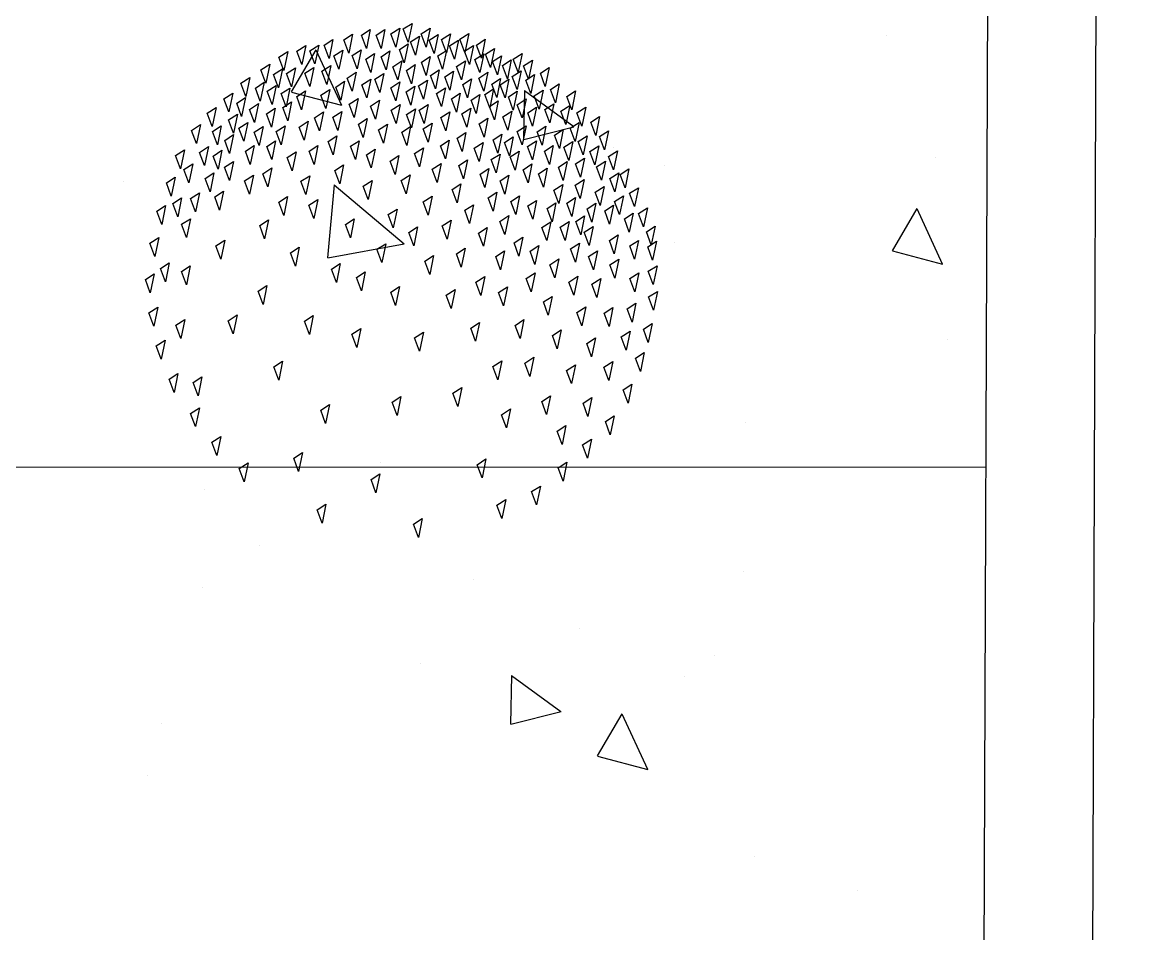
# Model space of a CAD drawing. Header units: inches. Extents: x -7543 to -822, y 102837 to 190349.
# Drawn here: x -837.05872 to -837.04834, y 102837.04478 to 102837.05319 of the extents above; entities that cross this region are included whole.
import ezdxf

# ---------------------------------------------------------------- set-up
doc = ezdxf.new("R2010")
doc.units = ezdxf.units.IN
doc.header["$MEASUREMENT"] = 0
doc.linetypes.add('DASHED2', pattern=[9.525, 6.35, -3.175])
doc.layers.get('0').update_dxf_attribs({"lineweight": 25})
doc.layers.add('BİTKİ', color=96, linetype='Continuous', lineweight=25)
doc.layers.add('ÇEKME MESAFESİ', color=7, linetype='Continuous', lineweight=20)

msp = doc.modelspace()

# ---------------------------------------------------------------- linework, layer by layer
for p, q in [((-837.049333, 102837.189758), (-837.049914, 102837.02513)), ((-837.048336, 102837.188731), (-837.048917, 102837.024081))]:
    msp.add_line(p, q)
at = {"layer": 'BİTKİ', "color": 222}
for p, q in [((-837.055206, 102837.053128), (-837.055124, 102837.05318)), ((-837.05429, 102837.05279), (-837.054208, 102837.052843)), ((-837.055176, 102837.052746), (-837.055094, 102837.052799)), ((-837.05513, 102837.052623), (-837.055176, 102837.052746)), ((-837.055094, 102837.052799), (-837.05513, 102837.052623)), ((-837.054992, 102837.052698), (-837.055038, 102837.052821)), ((-837.054954, 102837.052698), (-837.054872, 102837.05275)), ((-837.054872, 102837.05275), (-837.054908, 102837.052575)), ((-837.054822, 102837.052687), (-837.054741, 102837.052739)), ((-837.054741, 102837.052739), (-837.054776, 102837.052564)), ((-837.054712, 102837.052781), (-837.054631, 102837.052834)), ((-837.054667, 102837.052659), (-837.054712, 102837.052781)), ((-837.054631, 102837.052834), (-837.054667, 102837.052659)), ((-837.055746, 102837.052645), (-837.055782, 102837.05247)), ((-837.055676, 102837.052553), (-837.055721, 102837.052675)), ((-837.05564, 102837.052728), (-837.055676, 102837.052553)), ((-837.055505, 102837.052666), (-837.055541, 102837.052491)), ((-837.055421, 102837.052541), (-837.055467, 102837.052664)), ((-837.055385, 102837.052716), (-837.055421, 102837.052541)), ((-837.055238, 102837.052639), (-837.055274, 102837.052464)), ((-837.055063, 102837.052603), (-837.054982, 102837.052656)), ((-837.054982, 102837.052656), (-837.055018, 102837.052481)), ((-837.054908, 102837.052575), (-837.054954, 102837.052698)), ((-837.054656, 102837.052617), (-837.054575, 102837.052669)), ((-837.054575, 102837.052669), (-837.054611, 102837.052494)), ((-837.05446, 102837.052553), (-837.054506, 102837.052675)), ((-837.054387, 102837.052618), (-837.054306, 102837.05267)), ((-837.056415, 102837.052431), (-837.05646, 102837.052553)), ((-837.056286, 102837.052408), (-837.056332, 102837.052531)), ((-837.055884, 102837.05257), (-837.05592, 102837.052395)), ((-837.055782, 102837.05247), (-837.055828, 102837.052592)), ((-837.055541, 102837.052491), (-837.055587, 102837.052614)), ((-837.055134, 102837.052425), (-837.055179, 102837.052548)), ((-837.055098, 102837.0526), (-837.055134, 102837.052425)), ((-837.055018, 102837.052481), (-837.055063, 102837.052603)), ((-837.054898, 102837.052533), (-837.054816, 102837.052586)), ((-837.054852, 102837.052411), (-837.054898, 102837.052533)), ((-837.054816, 102837.052586), (-837.054852, 102837.052411)), ((-837.05476, 102837.052483), (-837.054679, 102837.052536)), ((-837.054679, 102837.052536), (-837.054714, 102837.052361)), ((-837.054611, 102837.052494), (-837.054656, 102837.052617)), ((-837.054452, 102837.052524), (-837.054371, 102837.052576)), ((-837.054342, 102837.052495), (-837.054387, 102837.052618)), ((-837.056317, 102837.052402), (-837.056235, 102837.052455)), ((-837.056235, 102837.052455), (-837.056271, 102837.05228)), ((-837.056143, 102837.052381), (-837.056188, 102837.052504)), ((-837.055703, 102837.052434), (-837.055622, 102837.052486)), ((-837.055658, 102837.052311), (-837.055703, 102837.052434)), ((-837.055622, 102837.052486), (-837.055658, 102837.052311)), ((-837.055506, 102837.052417), (-837.055425, 102837.05247)), ((-837.055315, 102837.052378), (-837.055234, 102837.05243)), ((-837.055234, 102837.05243), (-837.05527, 102837.052255)), ((-837.055058, 102837.052378), (-837.054976, 102837.05243)), ((-837.054579, 102837.052471), (-837.054497, 102837.052523)), ((-837.054533, 102837.052348), (-837.054579, 102837.052471)), ((-837.054497, 102837.052523), (-837.054533, 102837.052348)), ((-837.054407, 102837.052401), (-837.054452, 102837.052524)), ((-837.05441, 102837.052412), (-837.054328, 102837.052465)), ((-837.054328, 102837.052465), (-837.054364, 102837.05229)), ((-837.056467, 102837.052344), (-837.056386, 102837.052396)), ((-837.056422, 102837.052221), (-837.056467, 102837.052344)), ((-837.056386, 102837.052396), (-837.056422, 102837.052221)), ((-837.056271, 102837.05228), (-837.056317, 102837.052402)), ((-837.056023, 102837.052309), (-837.055941, 102837.052362)), ((-837.055941, 102837.052362), (-837.055977, 102837.052187)), ((-837.055854, 102837.052313), (-837.055772, 102837.052365)), ((-837.055772, 102837.052365), (-837.055808, 102837.05219)), ((-837.055461, 102837.052295), (-837.055506, 102837.052417)), ((-837.05527, 102837.052255), (-837.055315, 102837.052378)), ((-837.055175, 102837.052339), (-837.055093, 102837.052392)), ((-837.055129, 102837.052216), (-837.055175, 102837.052339)), ((-837.055093, 102837.052392), (-837.055129, 102837.052216)), ((-837.055012, 102837.052255), (-837.055058, 102837.052378)), ((-837.054858, 102837.052311), (-837.054776, 102837.052363)), ((-837.054776, 102837.052363), (-837.054812, 102837.052188)), ((-837.054664, 102837.052345), (-837.054582, 102837.052397)), ((-837.054618, 102837.052222), (-837.054664, 102837.052345)), ((-837.054582, 102837.052397), (-837.054618, 102837.052222)), ((-837.054364, 102837.05229), (-837.05441, 102837.052412)), ((-837.056295, 102837.052234), (-837.056331, 102837.052059)), ((-837.056164, 102837.052223), (-837.056083, 102837.052276)), ((-837.056118, 102837.052101), (-837.056164, 102837.052223)), ((-837.056083, 102837.052276), (-837.056118, 102837.052101)), ((-837.055808, 102837.05219), (-837.055854, 102837.052313)), ((-837.055619, 102837.052249), (-837.055538, 102837.052301)), ((-837.055432, 102837.052198), (-837.05535, 102837.05225)), ((-837.055219, 102837.052177), (-837.055138, 102837.052229)), ((-837.055021, 102837.052206), (-837.054939, 102837.052258)), ((-837.054812, 102837.052188), (-837.054858, 102837.052311)), ((-837.056331, 102837.052059), (-837.056377, 102837.052182)), ((-837.056662, 102837.051999), (-837.056581, 102837.052051)), ((-837.056581, 102837.052051), (-837.056617, 102837.051876)), ((-837.056465, 102837.052044), (-837.056384, 102837.052097)), ((-837.056419, 102837.051922), (-837.056465, 102837.052044)), ((-837.056384, 102837.052097), (-837.056419, 102837.051922)), ((-837.056074, 102837.052), (-837.055992, 102837.052052)), ((-837.055992, 102837.052052), (-837.056028, 102837.051877)), ((-837.055853, 102837.051966), (-837.055898, 102837.052089)), ((-837.056854, 102837.051852), (-837.056772, 102837.051904)), ((-837.056772, 102837.051904), (-837.056808, 102837.051729)), ((-837.056617, 102837.051876), (-837.056662, 102837.051999)), ((-837.056275, 102837.051942), (-837.056193, 102837.051995)), ((-837.056229, 102837.05182), (-837.056275, 102837.051942)), ((-837.056193, 102837.051995), (-837.056229, 102837.05182)), ((-837.056028, 102837.051877), (-837.056074, 102837.052)), ((-837.056808, 102837.051729), (-837.056854, 102837.051852)), ((-837.0565, 102837.051792), (-837.056419, 102837.051845)), ((-837.056419, 102837.051845), (-837.056455, 102837.05167)), ((-837.054099, 102837.051829), (-837.054017, 102837.051882)), ((-837.054053, 102837.051707), (-837.054099, 102837.051829)), ((-837.054017, 102837.051882), (-837.054053, 102837.051707)), ((-837.053958, 102837.051791), (-837.053877, 102837.051843)), ((-837.053877, 102837.051843), (-837.053912, 102837.051668)), ((-837.05667, 102837.051727), (-837.056588, 102837.051779)), ((-837.056624, 102837.051604), (-837.05667, 102837.051727)), ((-837.056588, 102837.051779), (-837.056624, 102837.051604)), ((-837.056455, 102837.05167), (-837.0565, 102837.051792)), ((-837.056104, 102837.051599), (-837.05615, 102837.051722)), ((-837.056068, 102837.051774), (-837.056104, 102837.051599)), ((-837.053912, 102837.051668), (-837.053958, 102837.051791)), ((-837.05748, 102837.051446), (-837.057398, 102837.051498)), ((-837.057398, 102837.051498), (-837.057434, 102837.051323)), ((-837.057286, 102837.051395), (-837.057332, 102837.051517)), ((-837.056308, 102837.051406), (-837.056354, 102837.051528)), ((-837.056076, 102837.051502), (-837.055994, 102837.051554)), ((-837.05603, 102837.051379), (-837.056076, 102837.051502)), ((-837.055994, 102837.051554), (-837.05603, 102837.051379)), ((-837.054131, 102837.051589), (-837.054167, 102837.051414)), ((-837.054056, 102837.051494), (-837.053975, 102837.051546)), ((-837.05401, 102837.051371), (-837.054056, 102837.051494)), ((-837.053975, 102837.051546), (-837.05401, 102837.051371)), ((-837.053832, 102837.051347), (-837.053878, 102837.05147)), ((-837.05725, 102837.051325), (-837.057168, 102837.051377)), ((-837.057204, 102837.051202), (-837.05725, 102837.051325)), ((-837.057168, 102837.051377), (-837.057204, 102837.051202)), ((-837.05653, 102837.051315), (-837.056448, 102837.051367)), ((-837.056484, 102837.051192), (-837.05653, 102837.051315)), ((-837.056448, 102837.051367), (-837.056484, 102837.051192)), ((-837.053925, 102837.051296), (-837.053844, 102837.051349)), ((-837.05388, 102837.051174), (-837.053925, 102837.051296)), ((-837.053844, 102837.051349), (-837.05388, 102837.051174)), ((-837.053756, 102837.0513), (-837.053675, 102837.051352)), ((-837.053711, 102837.051177), (-837.053756, 102837.0513)), ((-837.053675, 102837.051352), (-837.053711, 102837.051177)), ((-837.053567, 102837.051229), (-837.053613, 102837.051352)), ((-837.057543, 102837.051152), (-837.057462, 102837.051204)), ((-837.056934, 102837.051126), (-837.056853, 102837.051179)), ((-837.056853, 102837.051179), (-837.056889, 102837.051004)), ((-837.054182, 102837.051155), (-837.054101, 102837.051207)), ((-837.054101, 102837.051207), (-837.054137, 102837.051032)), ((-837.057498, 102837.051029), (-837.057543, 102837.051152)), ((-837.056889, 102837.051004), (-837.056934, 102837.051126)), ((-837.056246, 102837.051063), (-837.056164, 102837.051115)), ((-837.056164, 102837.051115), (-837.0562, 102837.05094)), ((-837.054137, 102837.051032), (-837.054182, 102837.051155)), ((-837.054035, 102837.051077), (-837.053954, 102837.05113)), ((-837.05399, 102837.050955), (-837.054035, 102837.051077)), ((-837.053954, 102837.05113), (-837.05399, 102837.050955)), ((-837.05366, 102837.051099), (-837.053578, 102837.051152)), ((-837.053614, 102837.050976), (-837.05366, 102837.051099)), ((-837.053578, 102837.051152), (-837.053614, 102837.050976)), ((-837.057445, 102837.050917), (-837.057364, 102837.05097)), ((-837.057364, 102837.05097), (-837.057399, 102837.050795)), ((-837.0562, 102837.05094), (-837.056246, 102837.051063)), ((-837.053851, 102837.050952), (-837.05377, 102837.051005)), ((-837.05377, 102837.051005), (-837.053806, 102837.05083)), ((-837.057399, 102837.050795), (-837.057445, 102837.050917)), ((-837.057251, 102837.050889), (-837.05717, 102837.050942)), ((-837.057205, 102837.050767), (-837.057251, 102837.050889)), ((-837.05717, 102837.050942), (-837.057205, 102837.050767)), ((-837.054071, 102837.050825), (-837.053989, 102837.050878)), ((-837.053989, 102837.050878), (-837.054025, 102837.050703)), ((-837.053806, 102837.05083), (-837.053851, 102837.050952)), ((-837.05754, 102837.050692), (-837.057585, 102837.050815)), ((-837.055591, 102837.050711), (-837.055636, 102837.050834)), ((-837.054488, 102837.050667), (-837.054534, 102837.05079)), ((-837.054452, 102837.050843), (-837.054488, 102837.050667)), ((-837.054025, 102837.050703), (-837.054071, 102837.050825)), ((-837.053676, 102837.050792), (-837.053595, 102837.050845)), ((-837.053631, 102837.05067), (-837.053676, 102837.050792)), ((-837.053595, 102837.050845), (-837.053631, 102837.05067)), ((-837.056544, 102837.050709), (-837.056463, 102837.050761)), ((-837.056499, 102837.050586), (-837.056544, 102837.050709)), ((-837.056463, 102837.050761), (-837.056499, 102837.050586)), ((-837.055321, 102837.050698), (-837.055239, 102837.05075)), ((-837.054808, 102837.05067), (-837.054726, 102837.050722)), ((-837.054762, 102837.050547), (-837.054808, 102837.05067)), ((-837.054726, 102837.050722), (-837.054762, 102837.050547)), ((-837.054325, 102837.050696), (-837.054243, 102837.050748)), ((-837.054279, 102837.050573), (-837.054325, 102837.050696)), ((-837.054243, 102837.050748), (-837.054279, 102837.050573)), ((-837.05383, 102837.05066), (-837.053866, 102837.050485)), ((-837.057552, 102837.050507), (-837.05747, 102837.050559)), ((-837.05747, 102837.050559), (-837.057506, 102837.050384)), ((-837.053866, 102837.050485), (-837.053912, 102837.050608)), ((-837.057506, 102837.050384), (-837.057552, 102837.050507)), ((-837.056821, 102837.050435), (-837.056739, 102837.050488)), ((-837.056739, 102837.050488), (-837.056775, 102837.050313)), ((-837.057303, 102837.050393), (-837.057221, 102837.050445)), ((-837.057257, 102837.05027), (-837.057303, 102837.050393)), ((-837.057221, 102837.050445), (-837.057257, 102837.05027)), ((-837.056775, 102837.050313), (-837.056821, 102837.050435)), ((-837.054582, 102837.050367), (-837.054501, 102837.05042)), ((-837.054537, 102837.050245), (-837.054582, 102837.050367)), ((-837.054501, 102837.05042), (-837.054537, 102837.050245)), ((-837.054172, 102837.050392), (-837.054091, 102837.050445)), ((-837.054127, 102837.05027), (-837.054172, 102837.050392)), ((-837.054091, 102837.050445), (-837.054127, 102837.05027)), ((-837.053828, 102837.050298), (-837.053747, 102837.050351)), ((-837.053747, 102837.050351), (-837.053783, 102837.050176)), ((-837.0551, 102837.050276), (-837.055018, 102837.050329)), ((-837.055054, 102837.050154), (-837.0551, 102837.050276)), ((-837.055018, 102837.050329), (-837.055054, 102837.050154)), ((-837.053783, 102837.050176), (-837.053828, 102837.050298)), ((-837.053467, 102837.050102), (-837.053512, 102837.050225)), ((-837.0564, 102837.050009), (-837.056318, 102837.050061)), ((-837.056318, 102837.050061), (-837.056354, 102837.049886)), ((-837.054377, 102837.050012), (-837.054295, 102837.050065)), ((-837.054295, 102837.050065), (-837.054331, 102837.04989)), ((-837.054083, 102837.050044), (-837.054001, 102837.050097)), ((-837.054037, 102837.049921), (-837.054083, 102837.050044)), ((-837.054001, 102837.050097), (-837.054037, 102837.049921)), ((-837.053354, 102837.050007), (-837.053272, 102837.050059)), ((-837.053272, 102837.050059), (-837.053308, 102837.049884)), ((-837.056354, 102837.049886), (-837.0564, 102837.050009)), ((-837.054331, 102837.04989), (-837.054377, 102837.050012)), ((-837.053698, 102837.049976), (-837.053616, 102837.050029)), ((-837.053652, 102837.049854), (-837.053698, 102837.049976)), ((-837.053616, 102837.050029), (-837.053652, 102837.049854)), ((-837.053308, 102837.049884), (-837.053354, 102837.050007)), ((-837.055307, 102837.049684), (-837.055226, 102837.049736)), ((-837.055226, 102837.049736), (-837.055261, 102837.049561)), ((-837.054747, 102837.049765), (-837.054665, 102837.049817)), ((-837.054701, 102837.049642), (-837.054747, 102837.049765)), ((-837.054665, 102837.049817), (-837.054701, 102837.049642)), ((-837.053927, 102837.04969), (-837.053846, 102837.049743)), ((-837.055967, 102837.049608), (-837.055886, 102837.049661)), ((-837.055261, 102837.049561), (-837.055307, 102837.049684)), ((-837.0535, 102837.049551), (-837.053545, 102837.049673)), ((-837.055922, 102837.049486), (-837.055967, 102837.049608)), ((-837.05697, 102837.049314), (-837.056889, 102837.049367)), ((-837.053504, 102837.049166), (-837.05355, 102837.049288)), ((-837.054524, 102837.049106), (-837.054442, 102837.049159))]:
    msp.add_line(p, q, dxfattribs=at)
at = {"layer": 'BİTKİ'}
for p, q in [((-837.055124, 102837.05318), (-837.05516, 102837.053005)), ((-837.055754, 102837.053029), (-837.055672, 102837.053081)), ((-837.055672, 102837.053081), (-837.055708, 102837.052906)), ((-837.055591, 102837.053071), (-837.055509, 102837.053124)), ((-837.055545, 102837.052949), (-837.055591, 102837.053071)), ((-837.055509, 102837.053124), (-837.055545, 102837.052949)), ((-837.055456, 102837.053072), (-837.055375, 102837.053124)), ((-837.05541, 102837.052949), (-837.055456, 102837.053072)), ((-837.055375, 102837.053124), (-837.05541, 102837.052949)), ((-837.055318, 102837.053084), (-837.055237, 102837.053136)), ((-837.055273, 102837.052961), (-837.055318, 102837.053084)), ((-837.055237, 102837.053136), (-837.055273, 102837.052961)), ((-837.05516, 102837.053005), (-837.055206, 102837.053128)), ((-837.055137, 102837.05301), (-837.055056, 102837.053062)), ((-837.055056, 102837.053062), (-837.055091, 102837.052887)), ((-837.055039, 102837.053082), (-837.054957, 102837.053135)), ((-837.054993, 102837.05296), (-837.055039, 102837.053082)), ((-837.054957, 102837.053135), (-837.054993, 102837.05296)), ((-837.054965, 102837.053025), (-837.054883, 102837.053077)), ((-837.054883, 102837.053077), (-837.054919, 102837.052902)), ((-837.054851, 102837.053031), (-837.05477, 102837.053084)), ((-837.05477, 102837.053084), (-837.054806, 102837.052908)), ((-837.054682, 102837.053035), (-837.054601, 102837.053087)), ((-837.054601, 102837.053087), (-837.054637, 102837.052912)), ((-837.050745, 102837.053068), (-837.050745, 102837.053068)), ((-837.056186, 102837.052923), (-837.056104, 102837.052975)), ((-837.056104, 102837.052975), (-837.05614, 102837.0528)), ((-837.056067, 102837.052927), (-837.055985, 102837.05298)), ((-837.055985, 102837.05298), (-837.056021, 102837.052805)), ((-837.055935, 102837.052979), (-837.055854, 102837.053031)), ((-837.05589, 102837.052856), (-837.055935, 102837.052979)), ((-837.055854, 102837.053031), (-837.05589, 102837.052856)), ((-837.055708, 102837.052906), (-837.055754, 102837.053029)), ((-837.055241, 102837.052938), (-837.055159, 102837.052991)), ((-837.055159, 102837.052991), (-837.055195, 102837.052816)), ((-837.055091, 102837.052887), (-837.055137, 102837.05301)), ((-837.054919, 102837.052902), (-837.054965, 102837.053025)), ((-837.054806, 102837.052908), (-837.054851, 102837.053031)), ((-837.054777, 102837.052974), (-837.054696, 102837.053026)), ((-837.054732, 102837.052851), (-837.054777, 102837.052974)), ((-837.054696, 102837.053026), (-837.054732, 102837.052851)), ((-837.054637, 102837.052912), (-837.054682, 102837.053035)), ((-837.05464, 102837.052923), (-837.054558, 102837.052976)), ((-837.054558, 102837.052976), (-837.054594, 102837.052801)), ((-837.054529, 102837.05298), (-837.054448, 102837.053033)), ((-837.054483, 102837.052858), (-837.054529, 102837.05298)), ((-837.054448, 102837.053033), (-837.054483, 102837.052858)), ((-837.054446, 102837.052895), (-837.054364, 102837.052948)), ((-837.054364, 102837.052948), (-837.0544, 102837.052773)), ((-837.056352, 102837.052868), (-837.05627, 102837.052921)), ((-837.056306, 102837.052746), (-837.056352, 102837.052868)), ((-837.05627, 102837.052921), (-837.056306, 102837.052746)), ((-837.056012, 102837.052936), (-837.056239, 102837.052547)), ((-837.05614, 102837.0528), (-837.056186, 102837.052923)), ((-837.056021, 102837.052805), (-837.056067, 102837.052927)), ((-837.056012, 102837.052936), (-837.055776, 102837.052425)), ((-837.055845, 102837.052879), (-837.055763, 102837.052932)), ((-837.055799, 102837.052757), (-837.055845, 102837.052879)), ((-837.055763, 102837.052932), (-837.055799, 102837.052757)), ((-837.055676, 102837.052883), (-837.055594, 102837.052935)), ((-837.05563, 102837.05276), (-837.055676, 102837.052883)), ((-837.055594, 102837.052935), (-837.05563, 102837.05276)), ((-837.055551, 102837.052849), (-837.055469, 102837.052901)), ((-837.055505, 102837.052726), (-837.055551, 102837.052849)), ((-837.055469, 102837.052901), (-837.055505, 102837.052726)), ((-837.05541, 102837.052872), (-837.055328, 102837.052925)), ((-837.055364, 102837.05275), (-837.05541, 102837.052872)), ((-837.055328, 102837.052925), (-837.055364, 102837.05275)), ((-837.055195, 102837.052816), (-837.055241, 102837.052938)), ((-837.055038, 102837.052821), (-837.054956, 102837.052873)), ((-837.054956, 102837.052873), (-837.054992, 102837.052698)), ((-837.054887, 102837.052879), (-837.054806, 102837.052931)), ((-837.054842, 102837.052756), (-837.054887, 102837.052879)), ((-837.054806, 102837.052931), (-837.054842, 102837.052756)), ((-837.054594, 102837.052801), (-837.05464, 102837.052923)), ((-837.054543, 102837.052847), (-837.054462, 102837.0529)), ((-837.054497, 102837.052725), (-837.054543, 102837.052847)), ((-837.054462, 102837.0529), (-837.054497, 102837.052725)), ((-837.0544, 102837.052773), (-837.054446, 102837.052895)), ((-837.05438, 102837.052828), (-837.054299, 102837.05288)), ((-837.054299, 102837.05288), (-837.054335, 102837.052705)), ((-837.054208, 102837.052843), (-837.054244, 102837.052668)), ((-837.054189, 102837.05285), (-837.054108, 102837.052903)), ((-837.054144, 102837.052728), (-837.054189, 102837.05285)), ((-837.054108, 102837.052903), (-837.054144, 102837.052728)), ((-837.054095, 102837.052787), (-837.054013, 102837.052839)), ((-837.054013, 102837.052839), (-837.054049, 102837.052664)), ((-837.056518, 102837.052752), (-837.056437, 102837.052804)), ((-837.056472, 102837.052629), (-837.056518, 102837.052752)), ((-837.056437, 102837.052804), (-837.056472, 102837.052629)), ((-837.056401, 102837.052708), (-837.05632, 102837.05276)), ((-837.05632, 102837.05276), (-837.056356, 102837.052585)), ((-837.056281, 102837.052716), (-837.0562, 102837.052769)), ((-837.0562, 102837.052769), (-837.056236, 102837.052594)), ((-837.056112, 102837.05272), (-837.056031, 102837.052772)), ((-837.056031, 102837.052772), (-837.056067, 102837.052597)), ((-837.055956, 102837.052739), (-837.055874, 102837.052792)), ((-837.05591, 102837.052617), (-837.055956, 102837.052739)), ((-837.055874, 102837.052792), (-837.05591, 102837.052617)), ((-837.055301, 102837.05278), (-837.055219, 102837.052833)), ((-837.055255, 102837.052658), (-837.055301, 102837.05278)), ((-837.055219, 102837.052833), (-837.055255, 102837.052658)), ((-837.054335, 102837.052705), (-837.05438, 102837.052828)), ((-837.054244, 102837.052668), (-837.05429, 102837.05279)), ((-837.054199, 102837.052691), (-837.054118, 102837.052743)), ((-837.054118, 102837.052743), (-837.054154, 102837.052568)), ((-837.054049, 102837.052664), (-837.054095, 102837.052787)), ((-837.053939, 102837.05272), (-837.053858, 102837.052772)), ((-837.053858, 102837.052772), (-837.053894, 102837.052597)), ((-837.056703, 102837.052628), (-837.056622, 102837.052681)), ((-837.056622, 102837.052681), (-837.056657, 102837.052505)), ((-837.05657, 102837.052583), (-837.056488, 102837.052636)), ((-837.056488, 102837.052636), (-837.056524, 102837.052461)), ((-837.056356, 102837.052585), (-837.056401, 102837.052708)), ((-837.056236, 102837.052594), (-837.056281, 102837.052716)), ((-837.056067, 102837.052597), (-837.056112, 102837.05272)), ((-837.055828, 102837.052592), (-837.055746, 102837.052645)), ((-837.055721, 102837.052675), (-837.05564, 102837.052728)), ((-837.055587, 102837.052614), (-837.055505, 102837.052666)), ((-837.055467, 102837.052664), (-837.055385, 102837.052716)), ((-837.05532, 102837.052586), (-837.055238, 102837.052639)), ((-837.054776, 102837.052564), (-837.054822, 102837.052687)), ((-837.054506, 102837.052675), (-837.054425, 102837.052728)), ((-837.054425, 102837.052728), (-837.05446, 102837.052553)), ((-837.054306, 102837.05267), (-837.054342, 102837.052495)), ((-837.05431, 102837.052613), (-837.054229, 102837.052666)), ((-837.054229, 102837.052666), (-837.054264, 102837.052491)), ((-837.054154, 102837.052568), (-837.054199, 102837.052691)), ((-837.054074, 102837.052657), (-837.053993, 102837.052709)), ((-837.054029, 102837.052534), (-837.054074, 102837.052657)), ((-837.053993, 102837.052709), (-837.054029, 102837.052534)), ((-837.053894, 102837.052597), (-837.053939, 102837.05272)), ((-837.05686, 102837.052484), (-837.056779, 102837.052537)), ((-837.056779, 102837.052537), (-837.056814, 102837.052362)), ((-837.056657, 102837.052505), (-837.056703, 102837.052628)), ((-837.056524, 102837.052461), (-837.05657, 102837.052583)), ((-837.05646, 102837.052553), (-837.056379, 102837.052606)), ((-837.056379, 102837.052606), (-837.056415, 102837.052431)), ((-837.056332, 102837.052531), (-837.056251, 102837.052583)), ((-837.056251, 102837.052583), (-837.056286, 102837.052408)), ((-837.056236, 102837.052546), (-837.055774, 102837.052424)), ((-837.056188, 102837.052504), (-837.056107, 102837.052556)), ((-837.056107, 102837.052556), (-837.056143, 102837.052381)), ((-837.055966, 102837.052518), (-837.055884, 102837.05257)), ((-837.055274, 102837.052464), (-837.05532, 102837.052586)), ((-837.055179, 102837.052548), (-837.055098, 102837.0526)), ((-837.054371, 102837.052576), (-837.054407, 102837.052401)), ((-837.054264, 102837.052491), (-837.05431, 102837.052613)), ((-837.054234, 102837.052501), (-837.054153, 102837.052554)), ((-837.054153, 102837.052554), (-837.054189, 102837.052379)), ((-837.054086, 102837.05256), (-837.054096, 102837.05211)), ((-837.054086, 102837.05256), (-837.053632, 102837.052227)), ((-837.053996, 102837.052511), (-837.053915, 102837.052563)), ((-837.053915, 102837.052563), (-837.053951, 102837.052388)), ((-837.053846, 102837.05257), (-837.053765, 102837.052622)), ((-837.0538, 102837.052447), (-837.053846, 102837.05257)), ((-837.053765, 102837.052622), (-837.0538, 102837.052447)), ((-837.053696, 102837.052504), (-837.053615, 102837.052556)), ((-837.053615, 102837.052556), (-837.05365, 102837.052381)), ((-837.056814, 102837.052362), (-837.05686, 102837.052484)), ((-837.056742, 102837.052444), (-837.056661, 102837.052496)), ((-837.056697, 102837.052321), (-837.056742, 102837.052444)), ((-837.056661, 102837.052496), (-837.056697, 102837.052321)), ((-837.056624, 102837.052386), (-837.056542, 102837.052439)), ((-837.056542, 102837.052439), (-837.056578, 102837.052264)), ((-837.05592, 102837.052395), (-837.055966, 102837.052518)), ((-837.055425, 102837.05247), (-837.055461, 102837.052295)), ((-837.054976, 102837.05243), (-837.055012, 102837.052255)), ((-837.054714, 102837.052361), (-837.05476, 102837.052483)), ((-837.054189, 102837.052379), (-837.054234, 102837.052501)), ((-837.054153, 102837.052429), (-837.054072, 102837.052482)), ((-837.054108, 102837.052307), (-837.054153, 102837.052429)), ((-837.054072, 102837.052482), (-837.054108, 102837.052307)), ((-837.053951, 102837.052388), (-837.053996, 102837.052511)), ((-837.053897, 102837.052384), (-837.053815, 102837.052437)), ((-837.053815, 102837.052437), (-837.053851, 102837.052262)), ((-837.05365, 102837.052381), (-837.053696, 102837.052504)), ((-837.057014, 102837.052352), (-837.056932, 102837.052404)), ((-837.056968, 102837.052229), (-837.057014, 102837.052352)), ((-837.056932, 102837.052404), (-837.056968, 102837.052229)), ((-837.056818, 102837.05229), (-837.056736, 102837.052343)), ((-837.056736, 102837.052343), (-837.056772, 102837.052167)), ((-837.056578, 102837.052264), (-837.056624, 102837.052386)), ((-837.056622, 102837.052367), (-837.056622, 102837.052367)), ((-837.054285, 102837.052316), (-837.054203, 102837.052368)), ((-837.054203, 102837.052368), (-837.054239, 102837.052193)), ((-837.054056, 102837.052353), (-837.053975, 102837.052406)), ((-837.054011, 102837.05223), (-837.054056, 102837.052353)), ((-837.053975, 102837.052406), (-837.054011, 102837.05223)), ((-837.053851, 102837.052262), (-837.053897, 102837.052384)), ((-837.05375, 102837.052369), (-837.053668, 102837.052421)), ((-837.053704, 102837.052246), (-837.05375, 102837.052369)), ((-837.053668, 102837.052421), (-837.053704, 102837.052246)), ((-837.053603, 102837.052354), (-837.053521, 102837.052406)), ((-837.053557, 102837.052231), (-837.053603, 102837.052354)), ((-837.053521, 102837.052406), (-837.053557, 102837.052231)), ((-837.053475, 102837.052269), (-837.053393, 102837.052321)), ((-837.053393, 102837.052321), (-837.053429, 102837.052146)), ((-837.057158, 102837.052192), (-837.057077, 102837.052245)), ((-837.057077, 102837.052245), (-837.057113, 102837.05207)), ((-837.056965, 102837.052181), (-837.056884, 102837.052233)), ((-837.056884, 102837.052233), (-837.05692, 102837.052058)), ((-837.056772, 102837.052167), (-837.056818, 102837.05229)), ((-837.056721, 102837.052214), (-837.05664, 102837.052266)), ((-837.05664, 102837.052266), (-837.056675, 102837.052091)), ((-837.05658, 102837.052175), (-837.056499, 102837.052228)), ((-837.056499, 102837.052228), (-837.056535, 102837.052053)), ((-837.056377, 102837.052182), (-837.056295, 102837.052234)), ((-837.055977, 102837.052187), (-837.056023, 102837.052309)), ((-837.055574, 102837.052126), (-837.055619, 102837.052249)), ((-837.055538, 102837.052301), (-837.055574, 102837.052126)), ((-837.05535, 102837.05225), (-837.055386, 102837.052075)), ((-837.055138, 102837.052229), (-837.055173, 102837.052054)), ((-837.054939, 102837.052258), (-837.054975, 102837.052083)), ((-837.054504, 102837.052251), (-837.054423, 102837.052304)), ((-837.054459, 102837.052129), (-837.054504, 102837.052251)), ((-837.054423, 102837.052304), (-837.054459, 102837.052129)), ((-837.054239, 102837.052193), (-837.054285, 102837.052316)), ((-837.054154, 102837.052181), (-837.054072, 102837.052233)), ((-837.054072, 102837.052233), (-837.054108, 102837.052058)), ((-837.054093, 102837.052109), (-837.05363, 102837.052226)), ((-837.053969, 102837.05218), (-837.053888, 102837.052232)), ((-837.053888, 102837.052232), (-837.053924, 102837.052057)), ((-837.053664, 102837.052213), (-837.053582, 102837.052265)), ((-837.053582, 102837.052265), (-837.053618, 102837.05209)), ((-837.053429, 102837.052146), (-837.053475, 102837.052269)), ((-837.057113, 102837.05207), (-837.057158, 102837.052192)), ((-837.05692, 102837.052058), (-837.056965, 102837.052181)), ((-837.056853, 102837.0521), (-837.056771, 102837.052153)), ((-837.056771, 102837.052153), (-837.056807, 102837.051978)), ((-837.056675, 102837.052091), (-837.056721, 102837.052214)), ((-837.056535, 102837.052053), (-837.05658, 102837.052175)), ((-837.055898, 102837.052089), (-837.055817, 102837.052141)), ((-837.055817, 102837.052141), (-837.055853, 102837.051966)), ((-837.055386, 102837.052075), (-837.055432, 102837.052198)), ((-837.055173, 102837.052054), (-837.055219, 102837.052177)), ((-837.054975, 102837.052083), (-837.055021, 102837.052206)), ((-837.054708, 102837.05212), (-837.054627, 102837.052173)), ((-837.054662, 102837.051998), (-837.054708, 102837.05212)), ((-837.054627, 102837.052173), (-837.054662, 102837.051998)), ((-837.054376, 102837.052104), (-837.054295, 102837.052157)), ((-837.054295, 102837.052157), (-837.054331, 102837.051982)), ((-837.054271, 102837.05208), (-837.05419, 102837.052132)), ((-837.05419, 102837.052132), (-837.054225, 102837.051957)), ((-837.054108, 102837.052058), (-837.054154, 102837.052181)), ((-837.053924, 102837.052057), (-837.053969, 102837.05218)), ((-837.05381, 102837.052149), (-837.053728, 102837.052201)), ((-837.053764, 102837.052026), (-837.05381, 102837.052149)), ((-837.053728, 102837.052201), (-837.053764, 102837.052026)), ((-837.053618, 102837.05209), (-837.053664, 102837.052213)), ((-837.053591, 102837.052089), (-837.053509, 102837.052141)), ((-837.053509, 102837.052141), (-837.053545, 102837.051966)), ((-837.053394, 102837.052135), (-837.053312, 102837.052187)), ((-837.053348, 102837.052012), (-837.053394, 102837.052135)), ((-837.053312, 102837.052187), (-837.053348, 102837.052012)), ((-837.057306, 102837.051959), (-837.057225, 102837.052011)), ((-837.057225, 102837.052011), (-837.05726, 102837.051836)), ((-837.057085, 102837.051989), (-837.057003, 102837.052042)), ((-837.057003, 102837.052042), (-837.057039, 102837.051867)), ((-837.056807, 102837.051978), (-837.056853, 102837.0521)), ((-837.055692, 102837.052045), (-837.055611, 102837.052097)), ((-837.055646, 102837.051922), (-837.055692, 102837.052045)), ((-837.055611, 102837.052097), (-837.055646, 102837.051922)), ((-837.055545, 102837.051967), (-837.055464, 102837.05202)), ((-837.055464, 102837.05202), (-837.0555, 102837.051845)), ((-837.0551, 102837.051978), (-837.055018, 102837.052031)), ((-837.055018, 102837.052031), (-837.055054, 102837.051856)), ((-837.054862, 102837.05205), (-837.05478, 102837.052103)), ((-837.054816, 102837.051928), (-837.054862, 102837.05205)), ((-837.05478, 102837.052103), (-837.054816, 102837.051928)), ((-837.054549, 102837.052027), (-837.054467, 102837.052079)), ((-837.054503, 102837.051904), (-837.054549, 102837.052027)), ((-837.054467, 102837.052079), (-837.054503, 102837.051904)), ((-837.054331, 102837.051982), (-837.054376, 102837.052104)), ((-837.054225, 102837.051957), (-837.054271, 102837.05208)), ((-837.054057, 102837.052042), (-837.053976, 102837.052095)), ((-837.054012, 102837.051919), (-837.054057, 102837.052042)), ((-837.053976, 102837.052095), (-837.054012, 102837.051919)), ((-837.053901, 102837.051999), (-837.05382, 102837.052052)), ((-837.05382, 102837.052052), (-837.053855, 102837.051877)), ((-837.053723, 102837.052038), (-837.053641, 102837.05209)), ((-837.053677, 102837.051915), (-837.053723, 102837.052038)), ((-837.053641, 102837.05209), (-837.053677, 102837.051915)), ((-837.053545, 102837.051966), (-837.053591, 102837.052089)), ((-837.053482, 102837.051997), (-837.0534, 102837.052049)), ((-837.0534, 102837.052049), (-837.053436, 102837.051874)), ((-837.053267, 102837.052034), (-837.053267, 102837.052034)), ((-837.05726, 102837.051836), (-837.057306, 102837.051959)), ((-837.057039, 102837.051867), (-837.057085, 102837.051989)), ((-837.05696, 102837.051955), (-837.056878, 102837.052008)), ((-837.056914, 102837.051833), (-837.05696, 102837.051955)), ((-837.056878, 102837.052008), (-837.056914, 102837.051833)), ((-837.0555, 102837.051845), (-837.055545, 102837.051967)), ((-837.055326, 102837.051907), (-837.055245, 102837.05196)), ((-837.055281, 102837.051785), (-837.055326, 102837.051907)), ((-837.055245, 102837.05196), (-837.055281, 102837.051785)), ((-837.055054, 102837.051856), (-837.0551, 102837.051978)), ((-837.054693, 102837.051867), (-837.054612, 102837.05192)), ((-837.054612, 102837.05192), (-837.054648, 102837.051745)), ((-837.05461, 102837.051909), (-837.05461, 102837.051909)), ((-837.054393, 102837.051922), (-837.054311, 102837.051974)), ((-837.054347, 102837.051799), (-837.054393, 102837.051922)), ((-837.054311, 102837.051974), (-837.054347, 102837.051799)), ((-837.054217, 102837.051949), (-837.054136, 102837.052001)), ((-837.054172, 102837.051826), (-837.054217, 102837.051949)), ((-837.054136, 102837.052001), (-837.054172, 102837.051826)), ((-837.053855, 102837.051877), (-837.053901, 102837.051999)), ((-837.053773, 102837.051852), (-837.053692, 102837.051905)), ((-837.053692, 102837.051905), (-837.053728, 102837.05173)), ((-837.053614, 102837.051883), (-837.053532, 102837.051936)), ((-837.053532, 102837.051936), (-837.053568, 102837.051761)), ((-837.053436, 102837.051874), (-837.053482, 102837.051997)), ((-837.05342, 102837.051855), (-837.053338, 102837.051908)), ((-837.053338, 102837.051908), (-837.053374, 102837.051733)), ((-837.05331, 102837.05195), (-837.053228, 102837.052002)), ((-837.053264, 102837.051827), (-837.05331, 102837.05195)), ((-837.053228, 102837.052002), (-837.053264, 102837.051827)), ((-837.050292, 102837.05194), (-837.050292, 102837.05194)), ((-837.057229, 102837.05183), (-837.057148, 102837.051882)), ((-837.057184, 102837.051707), (-837.057229, 102837.05183)), ((-837.057148, 102837.051882), (-837.057184, 102837.051707)), ((-837.055837, 102837.051823), (-837.055755, 102837.051875)), ((-837.055791, 102837.0517), (-837.055837, 102837.051823)), ((-837.055755, 102837.051875), (-837.055791, 102837.0517)), ((-837.054937, 102837.051834), (-837.054856, 102837.051887)), ((-837.054892, 102837.051712), (-837.054937, 102837.051834)), ((-837.054856, 102837.051887), (-837.054892, 102837.051712)), ((-837.054648, 102837.051745), (-837.054693, 102837.051867)), ((-837.054496, 102837.051788), (-837.054415, 102837.051841)), ((-837.054415, 102837.051841), (-837.054451, 102837.051666)), ((-837.053728, 102837.05173), (-837.053773, 102837.051852)), ((-837.053568, 102837.051761), (-837.053614, 102837.051883)), ((-837.053374, 102837.051733), (-837.05342, 102837.051855)), ((-837.053204, 102837.051784), (-837.053122, 102837.051836)), ((-837.053122, 102837.051836), (-837.053158, 102837.051661)), ((-837.05279, 102837.051868), (-837.05279, 102837.051868)), ((-837.057784, 102837.051724), (-837.057784, 102837.051724)), ((-837.057391, 102837.051708), (-837.05731, 102837.05176)), ((-837.057346, 102837.051585), (-837.057391, 102837.051708)), ((-837.05731, 102837.05176), (-837.057346, 102837.051585)), ((-837.057034, 102837.051747), (-837.056952, 102837.0518)), ((-837.056988, 102837.051624), (-837.057034, 102837.051747)), ((-837.056952, 102837.0518), (-837.056988, 102837.051624)), ((-837.05615, 102837.051722), (-837.056068, 102837.051774)), ((-837.055574, 102837.051676), (-837.055493, 102837.051729)), ((-837.055493, 102837.051729), (-837.055529, 102837.051554)), ((-837.055287, 102837.051796), (-837.055287, 102837.051796)), ((-837.055224, 102837.05173), (-837.055142, 102837.051782)), ((-837.055178, 102837.051607), (-837.055224, 102837.05173)), ((-837.055142, 102837.051782), (-837.055178, 102837.051607)), ((-837.054753, 102837.051647), (-837.054672, 102837.051699)), ((-837.054672, 102837.051699), (-837.054708, 102837.051524)), ((-837.054451, 102837.051666), (-837.054496, 102837.051788)), ((-837.054312, 102837.051726), (-837.05423, 102837.051778)), ((-837.054266, 102837.051603), (-837.054312, 102837.051726)), ((-837.05423, 102837.051778), (-837.054266, 102837.051603)), ((-837.053617, 102837.051685), (-837.053536, 102837.051738)), ((-837.053536, 102837.051738), (-837.053572, 102837.051563)), ((-837.053298, 102837.051747), (-837.053216, 102837.0518)), ((-837.053252, 102837.051625), (-837.053298, 102837.051747)), ((-837.053216, 102837.0518), (-837.053252, 102837.051625)), ((-837.053158, 102837.051661), (-837.053204, 102837.051784)), ((-837.057168, 102837.051564), (-837.057086, 102837.051616)), ((-837.057086, 102837.051616), (-837.057122, 102837.051441)), ((-837.056945, 102837.051578), (-837.056864, 102837.05163)), ((-837.056864, 102837.05163), (-837.0569, 102837.051455)), ((-837.055843, 102837.05169), (-837.055903, 102837.051017)), ((-837.055843, 102837.05169), (-837.055198, 102837.051146)), ((-837.055529, 102837.051554), (-837.055574, 102837.051676)), ((-837.054708, 102837.051524), (-837.054753, 102837.051647)), ((-837.054422, 102837.051569), (-837.05434, 102837.051621)), ((-837.05434, 102837.051621), (-837.054376, 102837.051446)), ((-837.053815, 102837.05164), (-837.053733, 102837.051692)), ((-837.053769, 102837.051517), (-837.053815, 102837.05164)), ((-837.053733, 102837.051692), (-837.053769, 102837.051517)), ((-837.053572, 102837.051563), (-837.053617, 102837.051685)), ((-837.053433, 102837.051622), (-837.053351, 102837.051675)), ((-837.053387, 102837.0515), (-837.053433, 102837.051622)), ((-837.053351, 102837.051675), (-837.053387, 102837.0515)), ((-837.053117, 102837.051611), (-837.053035, 102837.051663)), ((-837.053071, 102837.051488), (-837.053117, 102837.051611)), ((-837.053035, 102837.051663), (-837.053071, 102837.051488)), ((-837.057332, 102837.051517), (-837.05725, 102837.05157)), ((-837.05725, 102837.05157), (-837.057286, 102837.051395)), ((-837.057122, 102837.051441), (-837.057168, 102837.051564)), ((-837.0569, 102837.051455), (-837.056945, 102837.051578)), ((-837.056354, 102837.051528), (-837.056273, 102837.051581)), ((-837.056273, 102837.051581), (-837.056308, 102837.051406)), ((-837.05502, 102837.051533), (-837.054938, 102837.051585)), ((-837.054974, 102837.05141), (-837.05502, 102837.051533)), ((-837.054938, 102837.051585), (-837.054974, 102837.05141)), ((-837.054638, 102837.051454), (-837.054557, 102837.051506)), ((-837.054557, 102837.051506), (-837.054593, 102837.051331)), ((-837.054376, 102837.051446), (-837.054422, 102837.051569)), ((-837.054212, 102837.051537), (-837.054131, 102837.051589)), ((-837.054167, 102837.051414), (-837.054212, 102837.051537)), ((-837.053878, 102837.05147), (-837.053796, 102837.051522)), ((-837.053796, 102837.051522), (-837.053832, 102837.051347)), ((-837.053696, 102837.05152), (-837.053615, 102837.051572)), ((-837.05365, 102837.051397), (-837.053696, 102837.05152)), ((-837.053615, 102837.051572), (-837.05365, 102837.051397)), ((-837.053508, 102837.051469), (-837.053427, 102837.051521)), ((-837.053427, 102837.051521), (-837.053463, 102837.051346)), ((-837.053346, 102837.051449), (-837.053264, 102837.051502)), ((-837.053264, 102837.051502), (-837.0533, 102837.051326)), ((-837.053255, 102837.051536), (-837.053173, 102837.051589)), ((-837.053209, 102837.051414), (-837.053255, 102837.051536)), ((-837.053173, 102837.051589), (-837.053209, 102837.051414)), ((-837.057434, 102837.051323), (-837.05748, 102837.051446)), ((-837.055344, 102837.051414), (-837.055262, 102837.051466)), ((-837.055298, 102837.051291), (-837.055344, 102837.051414)), ((-837.055262, 102837.051466), (-837.055298, 102837.051291)), ((-837.054593, 102837.051331), (-837.054638, 102837.051454)), ((-837.054313, 102837.051352), (-837.054232, 102837.051405)), ((-837.054232, 102837.051405), (-837.054267, 102837.05123)), ((-837.053613, 102837.051352), (-837.053532, 102837.051404)), ((-837.053532, 102837.051404), (-837.053567, 102837.051229)), ((-837.053463, 102837.051346), (-837.053508, 102837.051469)), ((-837.0533, 102837.051326), (-837.053346, 102837.051449)), ((-837.053164, 102837.051375), (-837.053083, 102837.051427)), ((-837.053083, 102837.051427), (-837.053119, 102837.051252)), ((-837.053033, 102837.051426), (-837.052951, 102837.051478)), ((-837.052987, 102837.051303), (-837.053033, 102837.051426)), ((-837.052951, 102837.051478), (-837.052987, 102837.051303)), ((-837.050466, 102837.05147), (-837.050693, 102837.051081)), ((-837.050466, 102837.05147), (-837.05023, 102837.050959)), ((-837.055738, 102837.051323), (-837.055657, 102837.051375)), ((-837.055693, 102837.0512), (-837.055738, 102837.051323)), ((-837.055657, 102837.051375), (-837.055693, 102837.0512)), ((-837.055153, 102837.05125), (-837.055072, 102837.051302)), ((-837.055072, 102837.051302), (-837.055108, 102837.051127)), ((-837.054845, 102837.051311), (-837.054764, 102837.051363)), ((-837.0548, 102837.051188), (-837.054845, 102837.051311)), ((-837.054764, 102837.051363), (-837.0548, 102837.051188)), ((-837.054511, 102837.051244), (-837.054429, 102837.051297)), ((-837.054429, 102837.051297), (-837.054465, 102837.051122)), ((-837.054267, 102837.05123), (-837.054313, 102837.051352)), ((-837.053534, 102837.051252), (-837.053453, 102837.051304)), ((-837.053453, 102837.051304), (-837.053488, 102837.051129)), ((-837.053119, 102837.051252), (-837.053164, 102837.051375)), ((-837.052961, 102837.051257), (-837.05288, 102837.051309)), ((-837.05288, 102837.051309), (-837.052916, 102837.051134)), ((-837.057462, 102837.051204), (-837.057498, 102837.051029)), ((-837.055108, 102837.051127), (-837.055153, 102837.05125)), ((-837.054465, 102837.051122), (-837.054511, 102837.051244)), ((-837.053488, 102837.051129), (-837.053534, 102837.051252)), ((-837.053303, 102837.051176), (-837.053221, 102837.051228)), ((-837.053221, 102837.051228), (-837.053257, 102837.051053)), ((-837.052916, 102837.051134), (-837.052961, 102837.051257)), ((-837.055901, 102837.051016), (-837.055196, 102837.051145)), ((-837.055448, 102837.051094), (-837.055366, 102837.051146)), ((-837.055402, 102837.050971), (-837.055448, 102837.051094)), ((-837.055366, 102837.051146), (-837.055402, 102837.050971)), ((-837.054715, 102837.051051), (-837.054633, 102837.051104)), ((-837.054633, 102837.051104), (-837.054669, 102837.050929)), ((-837.054352, 102837.051027), (-837.05427, 102837.051079)), ((-837.05427, 102837.051079), (-837.054306, 102837.050904)), ((-837.053494, 102837.051029), (-837.053413, 102837.051081)), ((-837.053413, 102837.051081), (-837.053449, 102837.050906)), ((-837.053257, 102837.051053), (-837.053303, 102837.051176)), ((-837.053115, 102837.051125), (-837.053034, 102837.051177)), ((-837.05307, 102837.051002), (-837.053115, 102837.051125)), ((-837.053034, 102837.051177), (-837.05307, 102837.051002)), ((-837.052949, 102837.051117), (-837.052868, 102837.051169)), ((-837.052904, 102837.050994), (-837.052949, 102837.051117)), ((-837.052868, 102837.051169), (-837.052904, 102837.050994)), ((-837.052703, 102837.05116), (-837.052703, 102837.05116)), ((-837.05069, 102837.05108), (-837.050228, 102837.050957)), ((-837.055007, 102837.050986), (-837.054925, 102837.051038)), ((-837.054961, 102837.050863), (-837.055007, 102837.050986)), ((-837.054925, 102837.051038), (-837.054961, 102837.050863)), ((-837.054669, 102837.050929), (-837.054715, 102837.051051)), ((-837.054306, 102837.050904), (-837.054352, 102837.051027)), ((-837.053449, 102837.050906), (-837.053494, 102837.051029)), ((-837.053297, 102837.05095), (-837.053216, 102837.051003)), ((-837.053216, 102837.051003), (-837.053252, 102837.050828)), ((-837.057585, 102837.050815), (-837.057504, 102837.050867)), ((-837.057504, 102837.050867), (-837.05754, 102837.050692)), ((-837.055868, 102837.05091), (-837.055786, 102837.050962)), ((-837.055822, 102837.050787), (-837.055868, 102837.05091)), ((-837.055786, 102837.050962), (-837.055822, 102837.050787)), ((-837.055636, 102837.050834), (-837.055555, 102837.050886)), ((-837.055555, 102837.050886), (-837.055591, 102837.050711)), ((-837.053252, 102837.050828), (-837.053297, 102837.05095)), ((-837.053113, 102837.050825), (-837.053032, 102837.050878)), ((-837.053032, 102837.050878), (-837.053067, 102837.050703)), ((-837.052944, 102837.050891), (-837.052862, 102837.050943)), ((-837.052898, 102837.050768), (-837.052944, 102837.050891)), ((-837.052862, 102837.050943), (-837.052898, 102837.050768)), ((-837.054534, 102837.05079), (-837.054452, 102837.050843)), ((-837.053464, 102837.050772), (-837.053382, 102837.050824)), ((-837.053418, 102837.050649), (-837.053464, 102837.050772)), ((-837.053382, 102837.050824), (-837.053418, 102837.050649)), ((-837.053067, 102837.050703), (-837.053113, 102837.050825)), ((-837.057524, 102837.050724), (-837.057524, 102837.050724)), ((-837.055275, 102837.050575), (-837.055321, 102837.050698)), ((-837.055239, 102837.05075), (-837.055275, 102837.050575)), ((-837.053912, 102837.050608), (-837.05383, 102837.05066)), ((-837.052941, 102837.050654), (-837.05286, 102837.050706)), ((-837.05286, 102837.050706), (-837.052896, 102837.050531)), ((-837.053602, 102837.050511), (-837.053521, 102837.050563)), ((-837.053521, 102837.050563), (-837.053557, 102837.050388)), ((-837.053352, 102837.050504), (-837.05327, 102837.050557)), ((-837.05327, 102837.050557), (-837.053306, 102837.050382)), ((-837.053139, 102837.050546), (-837.053057, 102837.050598)), ((-837.053057, 102837.050598), (-837.053093, 102837.050423)), ((-837.052896, 102837.050531), (-837.052941, 102837.050654)), ((-837.056117, 102837.05043), (-837.056035, 102837.050482)), ((-837.056035, 102837.050482), (-837.056071, 102837.050307)), ((-837.053557, 102837.050388), (-837.053602, 102837.050511)), ((-837.053306, 102837.050382), (-837.053352, 102837.050504)), ((-837.053093, 102837.050423), (-837.053139, 102837.050546)), ((-837.056071, 102837.050307), (-837.056117, 102837.05043)), ((-837.055679, 102837.05031), (-837.055597, 102837.050363)), ((-837.055597, 102837.050363), (-837.055633, 102837.050188)), ((-837.052989, 102837.050356), (-837.052908, 102837.050408)), ((-837.052944, 102837.050233), (-837.052989, 102837.050356)), ((-837.052908, 102837.050408), (-837.052944, 102837.050233)), ((-837.057484, 102837.050202), (-837.057402, 102837.050254)), ((-837.057402, 102837.050254), (-837.057438, 102837.050079)), ((-837.055633, 102837.050188), (-837.055679, 102837.05031)), ((-837.053512, 102837.050225), (-837.053431, 102837.050277)), ((-837.053431, 102837.050277), (-837.053467, 102837.050102)), ((-837.053193, 102837.050287), (-837.053111, 102837.050339)), ((-837.053147, 102837.050164), (-837.053193, 102837.050287)), ((-837.053111, 102837.050339), (-837.053147, 102837.050164)), ((-837.050186, 102837.050258), (-837.050186, 102837.050258)), ((-837.057438, 102837.050079), (-837.057484, 102837.050202)), ((-837.053062, 102837.050089), (-837.052981, 102837.050141)), ((-837.052981, 102837.050141), (-837.053016, 102837.049966)), ((-837.053016, 102837.049966), (-837.053062, 102837.050089)), ((-837.057366, 102837.049895), (-837.057284, 102837.049948)), ((-837.057284, 102837.049948), (-837.05732, 102837.049773)), ((-837.05732, 102837.049773), (-837.057366, 102837.049895)), ((-837.057145, 102837.049864), (-837.057063, 102837.049916)), ((-837.057099, 102837.049741), (-837.057145, 102837.049864)), ((-837.057063, 102837.049916), (-837.057099, 102837.049741)), ((-837.053176, 102837.049796), (-837.053094, 102837.049849)), ((-837.053094, 102837.049849), (-837.05313, 102837.049674)), ((-837.053846, 102837.049743), (-837.053882, 102837.049568)), ((-837.053545, 102837.049673), (-837.053464, 102837.049726)), ((-837.053464, 102837.049726), (-837.0535, 102837.049551)), ((-837.05313, 102837.049674), (-837.053176, 102837.049796)), ((-837.057167, 102837.049579), (-837.057085, 102837.049632)), ((-837.057085, 102837.049632), (-837.057121, 102837.049457)), ((-837.055886, 102837.049661), (-837.055922, 102837.049486)), ((-837.053882, 102837.049568), (-837.053927, 102837.04969)), ((-837.057121, 102837.049457), (-837.057167, 102837.049579)), ((-837.054297, 102837.049567), (-837.054215, 102837.04962)), ((-837.054251, 102837.049445), (-837.054297, 102837.049567)), ((-837.054215, 102837.04962), (-837.054251, 102837.049445)), ((-837.053339, 102837.049505), (-837.053258, 102837.049557)), ((-837.053258, 102837.049557), (-837.053294, 102837.049382)), ((-837.053784, 102837.049415), (-837.053703, 102837.049467)), ((-837.053738, 102837.049292), (-837.053784, 102837.049415)), ((-837.053703, 102837.049467), (-837.053738, 102837.049292)), ((-837.053294, 102837.049382), (-837.053339, 102837.049505)), ((-837.05205, 102837.049495), (-837.05205, 102837.049495)), ((-837.056925, 102837.049191), (-837.05697, 102837.049314)), ((-837.056889, 102837.049367), (-837.056925, 102837.049191)), ((-837.05355, 102837.049288), (-837.053468, 102837.049341)), ((-837.053468, 102837.049341), (-837.053504, 102837.049166)), ((-837.056216, 102837.049165), (-837.056135, 102837.049217)), ((-837.056135, 102837.049217), (-837.056171, 102837.049042)), ((-837.056718, 102837.049071), (-837.056636, 102837.049123)), ((-837.056636, 102837.049123), (-837.056672, 102837.048948)), ((-837.056171, 102837.049042), (-837.056216, 102837.049165)), ((-837.055416, 102837.049124), (-837.055416, 102837.049124)), ((-837.054478, 102837.048984), (-837.054524, 102837.049106)), ((-837.054442, 102837.049159), (-837.054478, 102837.048984)), ((-837.053776, 102837.049076), (-837.053694, 102837.049129)), ((-837.053694, 102837.049129), (-837.05373, 102837.048954)), ((-837.056672, 102837.048948), (-837.056718, 102837.049071)), ((-837.055502, 102837.04897), (-837.055421, 102837.049022)), ((-837.055421, 102837.049022), (-837.055457, 102837.048847)), ((-837.05373, 102837.048954), (-837.053776, 102837.049076)), ((-837.055457, 102837.048847), (-837.055502, 102837.04897)), ((-837.054021, 102837.048857), (-837.053939, 102837.048909)), ((-837.053939, 102837.048909), (-837.053975, 102837.048734)), ((-837.057042, 102837.04888), (-837.057042, 102837.04888)), ((-837.053975, 102837.048734), (-837.054021, 102837.048857)), ((-837.055999, 102837.048688), (-837.055918, 102837.04874)), ((-837.055953, 102837.048565), (-837.055999, 102837.048688)), ((-837.055918, 102837.04874), (-837.055953, 102837.048565)), ((-837.05434, 102837.048732), (-837.054259, 102837.048785)), ((-837.054295, 102837.04861), (-837.05434, 102837.048732)), ((-837.054259, 102837.048785), (-837.054295, 102837.04861)), ((-837.055111, 102837.048557), (-837.055029, 102837.048609)), ((-837.055029, 102837.048609), (-837.055065, 102837.048434)), ((-837.055065, 102837.048434), (-837.055111, 102837.048557)), ((-837.05653, 102837.048361), (-837.05653, 102837.048361)), ((-837.052064, 102837.048119), (-837.052064, 102837.048119)), ((-837.057058, 102837.047975), (-837.057058, 102837.047975)), ((-837.054561, 102837.048047), (-837.054561, 102837.048047)), ((-837.053576, 102837.047594), (-837.053576, 102837.047594)), ((-837.052336, 102837.047348), (-837.052336, 102837.047348)), ((-837.055047, 102837.047267), (-837.055047, 102837.047267)), ((-837.054205, 102837.047161), (-837.054215, 102837.046711)), ((-837.054205, 102837.047161), (-837.053751, 102837.046828)), ((-837.052611, 102837.047154), (-837.052611, 102837.047154)), ((-837.054212, 102837.04671), (-837.053748, 102837.046827)), ((-837.057432, 102837.046717), (-837.057432, 102837.046717)), ((-837.053187, 102837.046805), (-837.053414, 102837.046417)), ((-837.053187, 102837.046805), (-837.052952, 102837.046295)), ((-837.053411, 102837.046415), (-837.052949, 102837.046293)), ((-837.057569, 102837.046233), (-837.057569, 102837.046233)), ((-837.051967, 102837.045491), (-837.051967, 102837.045491)), ((-837.051015, 102837.045179), (-837.051015, 102837.045179))]:
    msp.add_line(p, q, dxfattribs=at)
at = {"layer": 'ÇEKME MESAFESİ', "linetype": 'DASHED2', "ltscale": 10}
msp.add_line((-837.187945, 102837.04911), (-837.049829, 102837.049082), dxfattribs=at)

doc.saveas('drawing.dxf')
